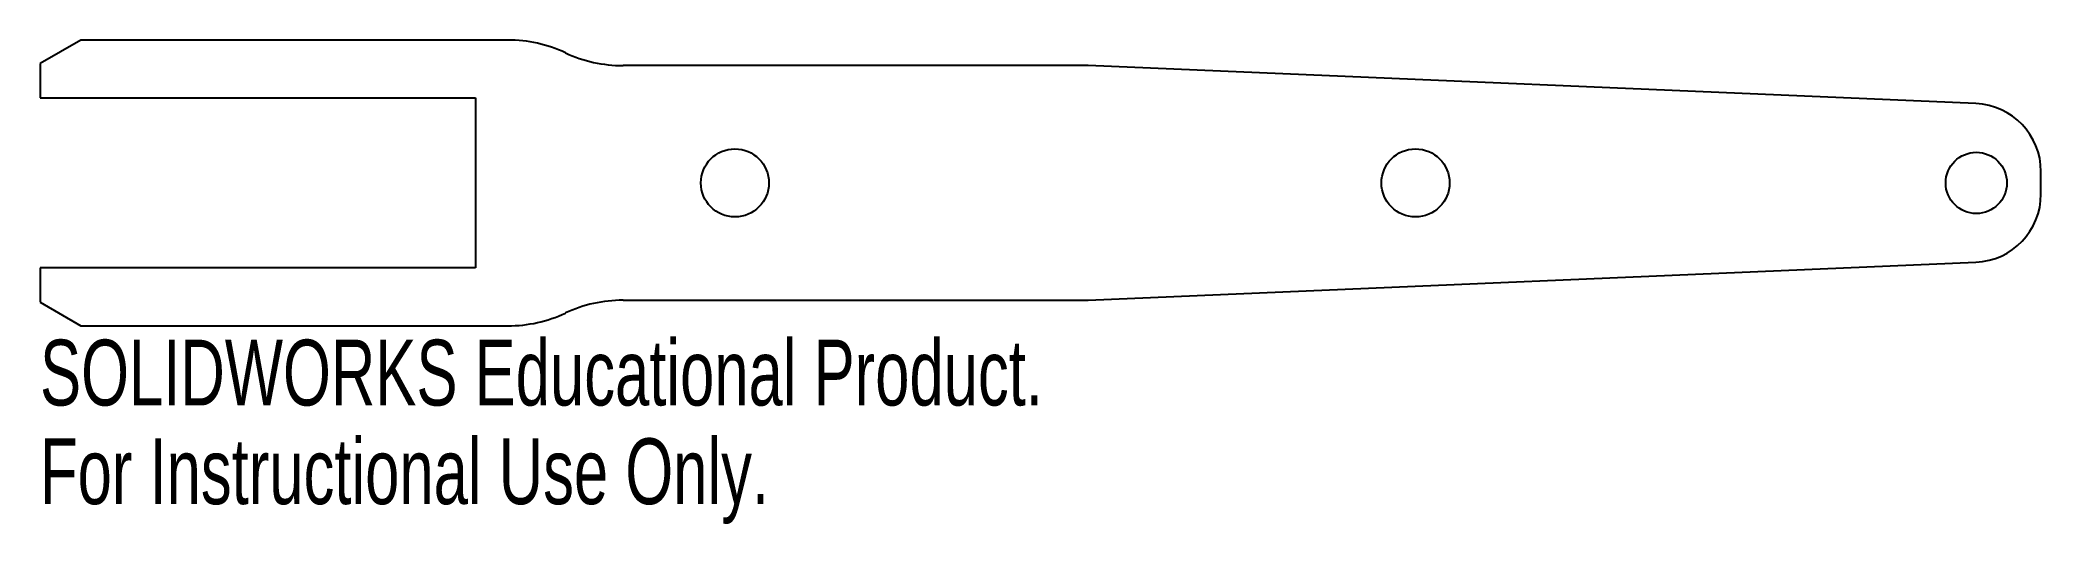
# Model space of a CAD drawing. Header units: millimetres. Extents: x 0 to 147, y -25 to 10.
import ezdxf

# ---------------------------------------------------------------- set-up
doc = ezdxf.new("R2010")
doc.units = ezdxf.units.MM
doc.styles.add('SLDTEXTSTYLE0', font='TXT', dxfattribs={"width": 0.7})

msp = doc.modelspace()

# ---------------------------------------------------------------- linework, layer by layer
at = {"color": 7, "linetype": 'Continuous', "lineweight": 25}
for p, q in [((3, 10.5), (0, 8.77)), ((34.37, 10.5), (3, 10.5)), ((0, 8.77), (0, 6.25)), ((77, 8.62), (42.83, 8.62)), ((142.21, 5.83), (77, 8.62)), ((0, 6.25), (32, 6.25)), ((32, 6.25), (32, -6.25)), ((147, -0.83), (147, 0.83)), ((77, -8.62), (142.21, -5.83)), ((32, -6.25), (0, -6.25)), ((0, -6.25), (0, -8.77)), ((0, -8.77), (3, -10.5)), ((42.83, -8.62), (77, -8.62)), ((3, -10.5), (34.37, -10.5))]:
    msp.add_line(p, q, dxfattribs=at)
for centre, radius in [((51.05, 0), 2.5), ((101.05, 0), 2.5), ((142.25, 0), 2.25)]:
    msp.add_circle(centre, radius, dxfattribs=at)
for centre, radius, start, end in [((34.37, 0.5), 10, 64.9922, 90), ((42.83, 18.62), 10, 244.9922, 270), ((142, 0.83), 5, 0, 87.546), ((142, -0.83), 5, 272.454, 0), ((42.83, -18.62), 10, 90, 115.0078), ((34.37, -0.5), 10, 270, 295.0078)]:
    msp.add_arc(centre, radius, start, end, dxfattribs=at)

# ---------------------------------------------------------------- texts
at = {"color": 7, "linetype": 'Continuous', "char_height": 4.8336, "attachment_point": 1, "style": 'SLDTEXTSTYLE0'}
for s, insert in [('SOLIDWORKS Educational Product.', (0, -11.52)), ('For Instructional Use Only.', (0, -18.77))]:
    msp.add_mtext(s, dxfattribs=dict(at, insert=insert))

doc.saveas('drawing.dxf')
